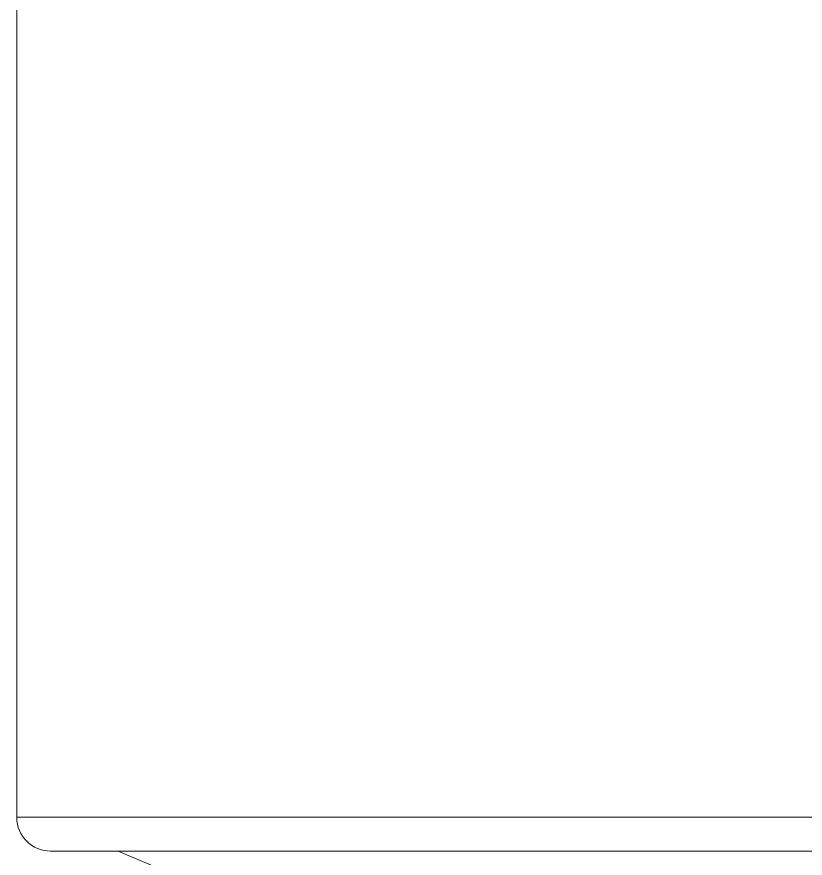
# Model space of a CAD drawing. Header units: centimetres. Extents: x -13594 to 4017, y -3206 to 1780.
# Drawn here: x -10445.4 to -10259, y 430 to 628.9 of the extents above; entities that cross this region are included whole.
import ezdxf

# ---------------------------------------------------------------- set-up
doc = ezdxf.new("R2010")
doc.units = ezdxf.units.CM

msp = doc.modelspace()

# ---------------------------------------------------------------- linework, layer by layer
at = {"color": 7, "linetype": 'Continuous', "lineweight": 5}
for p, q in [((-10445.39, 990.73), (-10445.39, 439.62)), ((-10445.39, 439.62), (-10138.61, 439.62)), ((-10437.41, 431.63), (-10144.26, 431.63)), ((-10421.43, 431.63), (-10352.62, 402.66))]:
    msp.add_line(p, q, dxfattribs=at)
msp.add_arc((-10437.41, 439.62), 7.99, 180, 270, dxfattribs=at)

doc.saveas('drawing.dxf')
